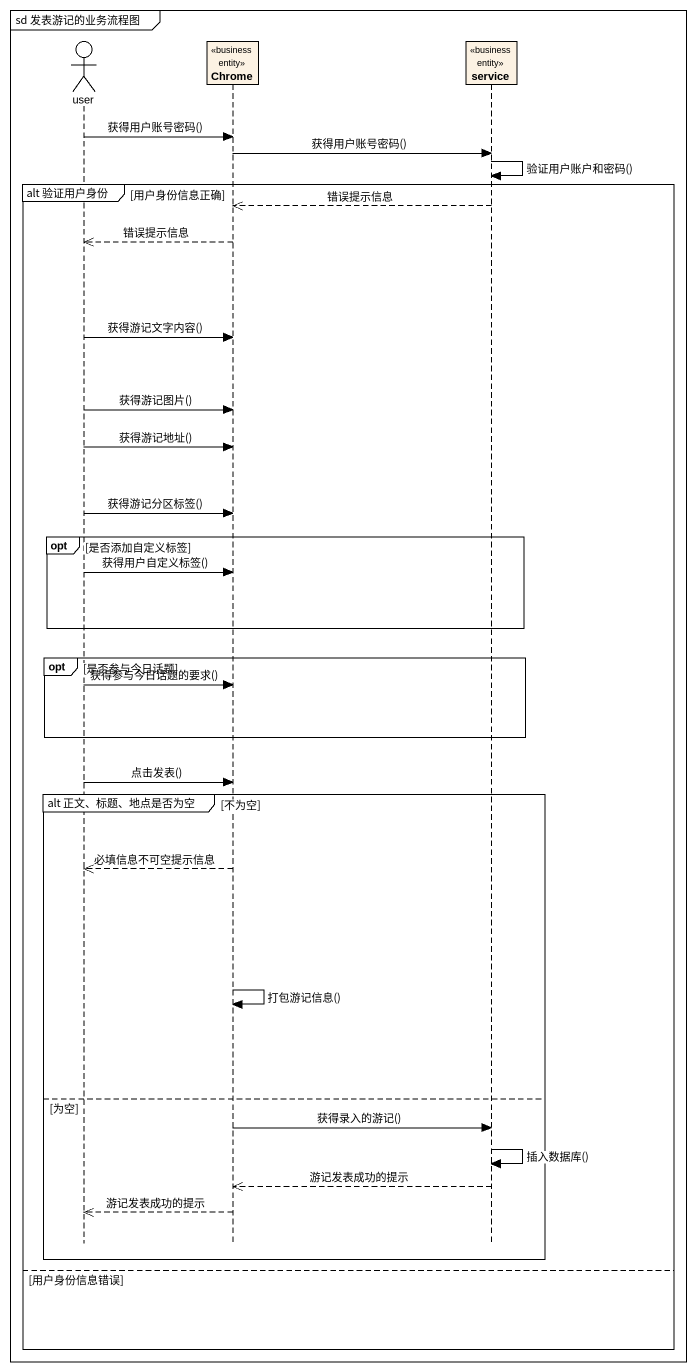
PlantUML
@startuml
mainframe sd 发表游记的业务流程图
hide footbox
actor user
participant Chrome <<business entity>>
participant service <<business entity>>

user -> Chrome : 获得用户账号密码()
Chrome -> service : 获得用户账号密码()
service -> service : 验证用户账户和密码()
group alt 验证用户身份 [用户身份信息正确]
  service -->> Chrome : 错误提示信息
  Chrome -->> user : 错误提示信息
  user -> Chrome : 获得游记文字内容()
  user -> Chrome : 获得游记图片()
  user -> Chrome : 获得游记地址()
  user -> Chrome : 获得游记分区标签()
  opt 是否添加自定义标签
    user -> Chrome : 获得用户自定义标签()
  end
  opt 是否参与今日话题
    user -> Chrome : 获得参与今日话题的要求()
  end
  user -> Chrome : 点击发表()
  group alt 正文、标题、地点是否为空 [不为空]
    Chrome -->> user : 必填信息不可空提示信息
    Chrome -> Chrome : 打包游记信息()
  else 为空
    Chrome -> service : 获得录入的游记()
    service -> service : 插入数据库()
    service -->> Chrome : 游记发表成功的提示
    Chrome -->> user : 游记发表成功的提示
  end
else 用户身份信息错误
end
@enduml
